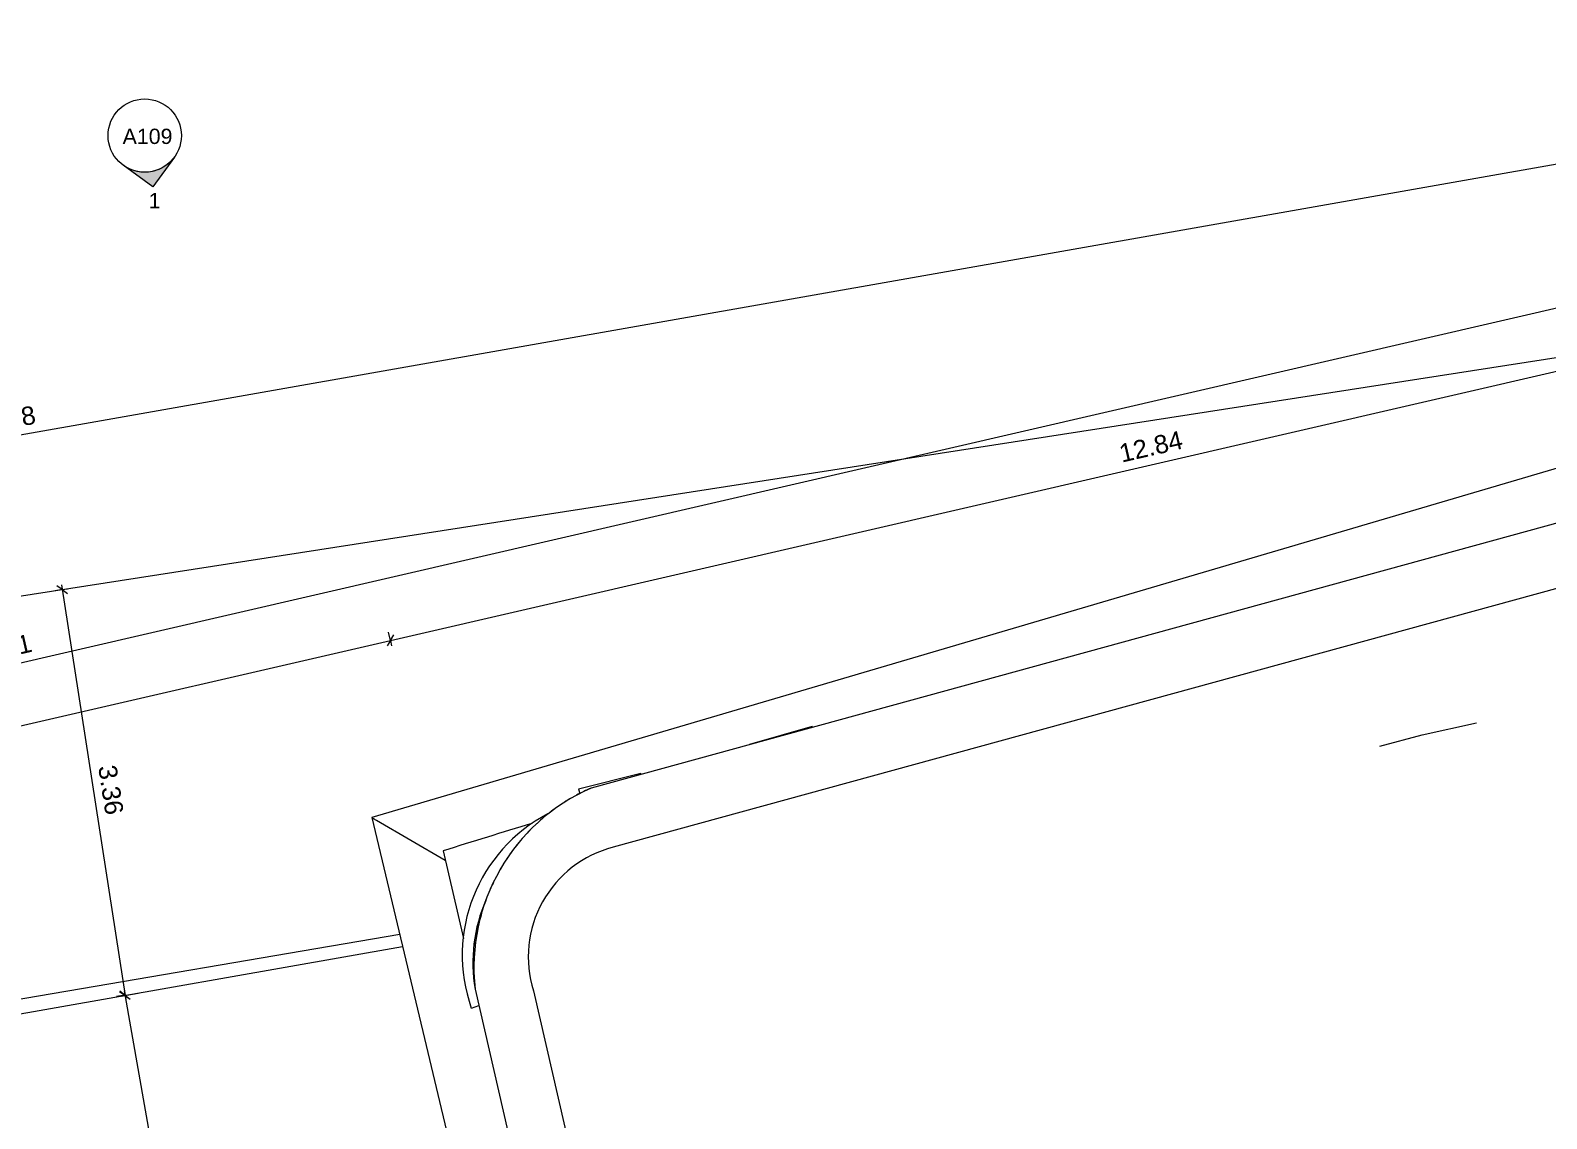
# Model space of a CAD drawing. Header units: millimetres. Extents: x -59427 to 524, y -410223 to 3435.
# Drawn here: x -39708 to -27299, y -384812 to -375908 of the extents above; entities that cross this region are included whole.
import ezdxf

# ---------------------------------------------------------------- set-up
doc = ezdxf.new("R2010")
doc.units = ezdxf.units.MM
for name, color, linetype, lineweight in [('A-ANNO-DIMS', 211, 'Continuous', 9), ('A-ANNO-DIMS-50', 211, 'Continuous', 9), ('A-DETL-THIN', 151, 'Continuous', 18), ('A-FLOR', 192, 'Continuous', 18), ('A-FLOR-HRAL', 11, 'Continuous', 18), ('A-WALL', 113, 'Continuous', 18), ('G-ANNO-SYMB', 111, 'Continuous', 9)]:
    doc.layers.add(name, color=color, linetype=linetype, lineweight=lineweight)
doc.styles.add('Arial', font='arial.ttf', dxfattribs={"height": 125})
doc.styles.add('Arial_3', font='arial.ttf', dxfattribs={"height": 150})
doc.dimstyles.new('3mm', dxfattribs={"dimscale": 304.8, "dimtxt": 153.03891, "dimasz": 0.246063, "dimexe": 0.229659, "dimexo": 0.0625, "dimgap": 0.082021, "dimtad": 1, "dimlfac": 0.001, "dimrnd": 0.01, "dimzin": 0, "dimdsep": 46, "dimtxsty": 'Arial_3', "dimblk1": 'OBLIQUE', "dimblk2": 'OBLIQUE', "dimsah": 1, "dimcen": 0.09, "dimdle": 0.131234, "dimazin": 0, "dimtfac": 1, "dimtdec": 4, "dimtix": 1, "dimtmove": 0, "dimatfit": 3, "dimfxl": 0.147638, "dimfxlon": 1, "dimtvp": 1, "dimtolj": 1, "dimtzin": 0, "dimarcsym": 2})
doc.dimstyles.new('3mm_1', dxfattribs={"dimscale": 304.8, "dimtxt": 153.03891, "dimasz": 0.246063, "dimexe": 0.229659, "dimexo": 0.0625, "dimgap": 0.082021, "dimtad": 1, "dimlfac": 0.001, "dimrnd": 0.01, "dimzin": 0, "dimdsep": 46, "dimtxsty": 'Arial_3', "dimblk1": 'OBLIQUE', "dimblk2": 'OBLIQUE', "dimsah": 1, "dimcen": 0.09, "dimdle": 0.131234, "dimazin": 0, "dimtfac": 1, "dimtdec": 4, "dimtix": 1, "dimtmove": 2, "dimatfit": 3, "dimfxl": 0.147638, "dimfxlon": 1, "dimtvp": 1, "dimtolj": 1, "dimtzin": 0, "dimarcsym": 2})

# ---------------------------------------------------------------- blocks, each defined once
blk = doc.blocks.new('Railings 1 - Railings 1-518109-00_Site')
at = {"layer": 'A-FLOR-HRAL'}
for p, q in [((-23904, -378513), (-36913, -382349)), ((-33309, -381603), (-33823, -381751)), ((-33306, -381610), (-33309, -381603)), ((-33823, -381751), (-33823, -381751)), ((-34712, -381988), (-35221, -382115)), ((-34710, -381995), (-34712, -381988)), ((-35221, -382115), (-35212, -382152)), ((-36913, -382349), (-36174, -385451)), ((-36876, -382370), (-36312, -382697)), ((-36098, -383907), (-36037, -383886))]:
    blk.add_line(p, q, dxfattribs=at)
blk.add_arc((-34869, -383474), 1304, 117.54, 199.4076, dxfattribs=at)
blk.add_open_spline([(-36913, -382349), (-36913, -382349), (-36912, -382349), (-36908, -382352), (-36903, -382354), (-36899, -382357), (-36894, -382360), (-36886, -382364), (-36880, -382368), (-36876, -382370)], degree=3, knots=[0.1666667, 0.1666667, 0.1666667, 0.1666667, 0.3333333, 0.5, 0.5833333, 0.6666667, 0.75, 0.8333333, 1, 1, 1, 1], dxfattribs=at)
blk = doc.blocks.new('Elevation - Filled_Arrow-192978-00_Site')
at = {"layer": 'G-ANNO-SYMB'}
blk.add_circle((0, 0), 6, dxfattribs=at)
blk = doc.blocks.new('Elevation - Filled_Arrow-192707-00_Site')
at = {"layer": 'G-ANNO-SYMB'}
h = blk.add_hatch(color=256, dxfattribs=at)
edge = h.paths.add_edge_path()
edge.add_line((-4.24, 4.24), (0, 8.48))
edge.add_line((0, 8.48), (4.24, 4.24))
edge.add_arc((0, 0), 6, 45, 135)
for p, q in [((0, 8.48), (-4.24, 4.24)), ((0, 8.48), (-4.24, 4.24)), ((4.24, 4.24), (0, 8.48)), ((4.24, 4.24), (0, 8.48))]:
    blk.add_line(p, q, dxfattribs=at)
blk.add_arc((0, 0), 6, 45, 135, dxfattribs=at)
blk.add_arc((0, 0), 6, 45, 135, dxfattribs=at)
blk = doc.blocks.new('DIMBLOCK28-00_Site')
at = {"layer": 'A-ANNO-DIMS-50'}
for p, q in [((-21360, -375970), (-58445, -382509)), ((-21400, -375977), (-21430, -376020)), ((-21400, -375977), (-21412, -375908)), ((-21400, -375977), (-21369, -375933)), ((-21400, -375977), (-21392, -376021)), ((-58405, -382502), (-58417, -382433)), ((-58405, -382502), (-58436, -382545)), ((-58405, -382502), (-58375, -382459)), ((-58405, -382502), (-58397, -382546))]:
    blk.add_line(p, q, dxfattribs=at)
at = {"layer": 'A-ANNO-DIMS-50', "color": 0, "insert": (-40197, -379068), "char_height": 150, "width": 624.4, "attachment_point": 1, "rotation": 10, "line_spacing_factor": 0.941778, "style": 'Arial_3'}
blk.add_mtext('37.58', dxfattribs=at)
blk = doc.blocks.new('_Oblique')
at = {"color": 0, "linetype": 'ByBlock', "lineweight": -2}
blk.add_line((-0.5, -0.5), (0.5, 0.5), dxfattribs=at)
blk = doc.blocks.new('DIMBLOCK34-00_Site')
at = {"layer": 'A-ANNO-DIMS-50'}
for p, q in [((-36761, -380899), (-36777, -380831)), ((-54381, -384967), (-36761, -380899)), ((-36761, -380899), (-36789, -380944)), ((-36761, -380899), (-36733, -380854)), ((-36761, -380899), (-36751, -380943)), ((-54342, -384958), (-54358, -384890)), ((-54342, -384958), (-54314, -384913)), ((-54342, -384958), (-54370, -385003)), ((-54342, -384958), (-54332, -385002))]:
    blk.add_line(p, q, dxfattribs=at)
at = {"layer": 'A-ANNO-DIMS-50', "color": 0, "insert": (-45854, -382773), "char_height": 150, "width": 624.4, "attachment_point": 1, "rotation": 13, "line_spacing_factor": 0.941778, "style": 'Arial_3'}
blk.add_mtext('18.04', dxfattribs=at)
blk = doc.blocks.new('DIMBLOCK35-00_Site')
at = {"layer": 'A-ANNO-DIMS-50'}
for p, q in [((-24253, -378011), (-24269, -377943)), ((-24253, -378011), (-24225, -377966)), ((-36761, -380899), (-24214, -378002)), ((-24253, -378011), (-24282, -378056)), ((-24253, -378011), (-24243, -378055)), ((-36761, -380899), (-36777, -380831)), ((-36761, -380899), (-36789, -380944)), ((-36761, -380899), (-36733, -380854)), ((-36761, -380899), (-36751, -380943))]:
    blk.add_line(p, q, dxfattribs=at)
at = {"layer": 'A-ANNO-DIMS-50', "color": 0, "insert": (-30810, -379299), "char_height": 150, "width": 624.4, "attachment_point": 1, "rotation": 13, "line_spacing_factor": 0.941778, "style": 'Arial_3'}
blk.add_mtext('12.84', dxfattribs=at)
blk = doc.blocks.new('DIMBLOCK36-00_Site')
at = {"layer": 'A-ANNO-DIMS-50'}
for p, q in [((-24133, -377470), (-54426, -384464)), ((-24172, -377479), (-24200, -377524)), ((-24172, -377479), (-24188, -377411)), ((-24172, -377479), (-24144, -377434)), ((-24172, -377479), (-24162, -377523)), ((-54387, -384455), (-54403, -384387)), ((-54387, -384455), (-54359, -384410)), ((-54387, -384455), (-54415, -384500)), ((-54387, -384455), (-54377, -384499))]:
    blk.add_line(p, q, dxfattribs=at)
at = {"layer": 'A-ANNO-DIMS-50', "color": 0, "insert": (-40228, -380961), "char_height": 150, "width": 624.4, "attachment_point": 1, "rotation": 13, "line_spacing_factor": 0.941778, "style": 'Arial_3'}
blk.add_mtext('31.01', dxfattribs=at)
blk = doc.blocks.new('DIMBLOCK43-00_Site')
at = {"layer": 'A-ANNO-DIMS-50'}
for p, q in [((-38934, -383804), (-39003, -383816)), ((-38934, -383804), (-38977, -383773)), ((-38941, -383765), (-38286, -387477)), ((-38934, -383804), (-38890, -383796)), ((-38934, -383804), (-38890, -383834)), ((-38293, -387438), (-38337, -387407)), ((-38293, -387438), (-38337, -387445)), ((-38293, -387438), (-38224, -387425)), ((-38293, -387438), (-38250, -387468))]:
    blk.add_line(p, q, dxfattribs=at)
at = {"layer": 'A-ANNO-DIMS-50', "color": 0, "insert": (-38432, -385383), "char_height": 150, "width": 485.96, "attachment_point": 1, "rotation": 280, "line_spacing_factor": 0.941778, "style": 'Arial_3'}
blk.add_mtext('3.69', dxfattribs=at)
blk = doc.blocks.new('DIMBLOCK47-00_Site')
at = {"layer": 'A-ANNO-DIMS-50'}
for p, q in [((-39448, -380484), (-39491, -380453)), ((-39454, -380444), (-38927, -383841)), ((-39448, -380484), (-39517, -380495)), ((-39448, -380484), (-39403, -380477)), ((-39448, -380484), (-39405, -380515)), ((-38934, -383802), (-39003, -383812)), ((-38934, -383802), (-38976, -383770)), ((-38934, -383802), (-38889, -383795)), ((-38934, -383802), (-38891, -383833))]:
    blk.add_line(p, q, dxfattribs=at)
at = {"layer": 'A-ANNO-DIMS-50', "color": 0, "insert": (-39005, -381909), "char_height": 150, "width": 485.96, "attachment_point": 1, "rotation": 278.8128, "line_spacing_factor": 0.941778, "style": 'Arial_3'}
blk.add_mtext('3.36', dxfattribs=at)

msp = doc.modelspace()

# ---------------------------------------------------------------- linework, layer by layer
at = {"layer": 'A-DETL-THIN'}
msp.add_line((-38963.626, -383809.153), (-38825.753, -383784.842), dxfattribs=at)
at = {"layer": 'A-FLOR'}
for p, q in [((-21106.33, -377640.32), (-58247.044, -383398.53)), ((-49389.749, -385464.482), (-36685.095, -383303.706)), ((-44111.215, -384716.812), (-36661.385, -383403.206))]:
    msp.add_line(p, q, dxfattribs=at)
at = {"layer": 'A-WALL'}
for p, q in [((-24010.92, -379061.712), (-35119.394, -382106.876)), ((-24248.637, -379661.76), (-34937.778, -382591.972)), ((-28316.526, -381672.628), (-27871.924, -381573.118)), ((-28664.765, -381763.923), (-28316.526, -381672.628)), ((-36329.455, -382620.874), (-36163.892, -383338.01)), ((-36067.926, -383753.682), (-35441.165, -386468.482)), ((-35590.654, -383764.798), (-34911.748, -386705.463))]:
    msp.add_line(p, q, dxfattribs=at)
for centre, radius, start, end in [((-34474.352, -383574.981), 1603.563, 113.7192599, 186.3983333), ((-34474.352, -383574.981), 1603.563, 120.0347752, 123.1983501), ((-34474.352, -383574.981), 1603.563, 113.7192599, 118.4586815), ((-34474.352, -383574.981), 1603.563, 125.0871886, 127.9383085), ((-22425.866, -426605.291), 46129.586, 106.5992771, 107.5418817), ((-34474.352, -383574.981), 1603.563, 134.7709878, 137.4193157), ((-34474.352, -383574.981), 1603.563, 129.9591607, 132.6786089), ((-34474.352, -383574.981), 1603.563, 139.5554785, 142.1605094), ((-34474.352, -383574.981), 1603.563, 144.325252, 146.9022921), ((-34707.757, -383488.148), 925.225, 104.3952729, 197.3980388), ((-34474.352, -383574.981), 1603.563, 149.0861976, 151.6447952), ((-34474.352, -383574.981), 1603.563, 153.8414338, 156.3881908), ((-34806.049, -383535.425), 1280.613, 156.3618924, 189.8129206), ((-34474.352, -383574.981), 1603.563, 160.000504, 161.185417), ((-34474.352, -383574.981), 1603.563, 158.592766, 160.000504), ((-34474.352, -383574.981), 1603.563, 163.1819092, 165.8545255), ((-34474.352, -383574.981), 1603.563, 167.8381094, 170.5502838), ((-34474.352, -383574.981), 1603.563, 172.4851973, 175.3047148), ((-34474.352, -383574.981), 1603.563, 177.12646, 180.2352179), ((-34474.352, -383574.981), 1603.563, 181.7637846, 186.3983333)]:
    msp.add_arc(centre, radius, start, end, dxfattribs=at)

# ---------------------------------------------------------------- block references
at = {"layer": 'A-FLOR-HRAL'}
msp.add_blockref('Railings 1 - Railings 1-518109-00_Site', (0, 0), dxfattribs=at)
at = {"layer": 'G-ANNO-SYMB', "xscale": 49.99999999999998, "yscale": 49.99999999999998, "zscale": 49.99999999999998, "rotation": 8.999999999999943}
msp.add_blockref('Elevation - Filled_Arrow-192978-00_Site', (-38771.94, -376769.148), dxfattribs=at)
at = {"layer": 'G-ANNO-SYMB', "extrusion": (0, 0, -1), "xscale": 49.99999999999998, "yscale": 49.99999999999998, "zscale": 49.99999999999998, "rotation": 171}
msp.add_blockref('Elevation - Filled_Arrow-192707-00_Site', (38771.94, -376769.148), dxfattribs=at)

# ---------------------------------------------------------------- texts
at = {"layer": 'G-ANNO-SYMB', "insert": (-38952.592, -376712.804), "char_height": 125, "width": 489.02937, "attachment_point": 1, "style": 'Arial'}
msp.add_mtext('A109', dxfattribs=at)

# ---------------------------------------------------------------- dimensions: what is measured, and where the dimension line sits
at = {"layer": 'A-ANNO-DIMS'}
for base, p1, p2, angle, override, picture, middle in [((-24253.428, -378011.297), (-36750.699, -380942.704), (-24243.305, -378055.144), 13, {"dimpost": '<>', "dimfxl": 12836.390622}, 'DIMBLOCK35-00_Site', (-30529.977, -379356.095)), ((-38933.591, -383801.561), (-39403.475, -380477.067), (-38889.122, -383794.667), 278.8128412, {"dimpost": '<>', "dimfxl": 3357.234787}, 'DIMBLOCK47-00_Site', (-39090.33, -382127.19)), ((-36760.822, -380898.857), (-54331.735, -385001.606), (-36750.699, -380942.704), 13, {"dimpost": '<>', "dimfxl": 18043.488623}, 'DIMBLOCK34-00_Site', (-45574.192, -382829.326)), ((-38293.161, -387437.544), (-38889.553, -383796.092), (-38337.478, -387445.358), 280, {"dimpost": '<>', "dimfxl": 3690.789931}, 'DIMBLOCK43-00_Site', (-38513.422, -385603.076))]:
    dim = msp.add_linear_dim(base=base, p1=p1, p2=p2, angle=angle, dimstyle='3mm', override=override, dxfattribs=at)
    dim.commit()
    dim.dimension.update_dxf_attribs({"geometry": picture, "text_midpoint": middle})

# ---------------------------------------------------------------- next in the draw order: texts
at = {"layer": 'G-ANNO-SYMB', "insert": (-38740.032, -377238.84), "char_height": 125, "width": 116.24469, "attachment_point": 1, "style": 'Arial', "bg_fill": 3, "box_fill_scale": 1.25, "bg_fill_color": 9, "bg_fill_true_color": 13158600, "bg_fill_transparency": 0}
msp.add_mtext('1', dxfattribs=at)

# ---------------------------------------------------------------- next in the draw order: dimensions: what is measured, and where the dimension line sits
at = {"layer": 'A-ANNO-DIMS'}
dim = msp.add_linear_dim(base=(-58405.126, -382502.004), p1=(-21391.816, -376021.253), p2=(-58397.312, -382546.321), angle=10, dimstyle='3mm', override={"dimpost": '<>', "dimfxl": 37576.365632}, dxfattribs=at)
dim.commit()
dim.dimension.update_dxf_attribs({"geometry": 'DIMBLOCK28-00_Site', "text_midpoint": (-39920.027, -379139.378)})
dim = msp.add_linear_dim(base=(-54387.116, -384455.056), p1=(-24161.967, -377523.214), p2=(-54376.994, -384498.902), angle=13, dimstyle='3mm_1', override={"dimpost": '<>', "dimfxl": 31009.80651}, dxfattribs=at)
dim.commit()
dim.dimension.update_dxf_attribs({"geometry": 'DIMBLOCK36-00_Site', "text_midpoint": (-39901.052, -380987.8), "dimtype": 160, "text_rotation": 13})

doc.saveas('drawing.dxf')
